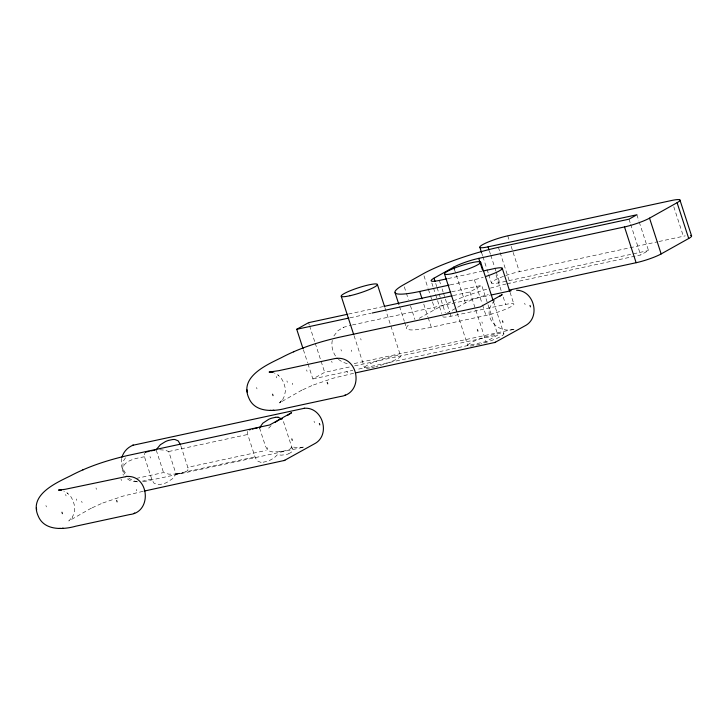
<?xml version="1.0" encoding="UTF-8"?>
<svg xmlns="http://www.w3.org/2000/svg" width="728" height="728" viewBox="0 0 728 728"><rect width="100%" height="100%" fill="white"/><g stroke="black" fill="none" stroke-linecap="round" stroke-linejoin="round"><path stroke-width="0.55" stroke-dasharray="3.64 2.73" d="M121.658 458.394C120.475 464.018 122.04 470.07 125.334 474.72M332.277 340.358C331.094 345.982 332.651 352.034 335.954 356.684M247.702 431.376L247.702 434.489L255.328 457.83L257.303 460.924L260.615 462.271A17.572 8.117 -33.7 0 0 263.045 462.244M159.769 449.74L164.965 450.168L168.723 451.515L176.003 473.937L172.736 478.587L166.739 482.518A17.572 8.117 -33.7 0 1 163.654 483.674L159.851 484.493A17.572 8.117 -33.7 0 1 157.284 484.557L154.036 483.192L152.07 480.116L144.244 456.046L144.745 453.253M333.879 335.945L337.828 330.803L343.598 327.2M494.758 300.573C479.652 315.051 497.533 335.126 515.069 328.983L352.807 363.873M125.507 457.785L123.087 461.479L122.914 467.349A23.078 18.573 60.7 0 0 124.106 471.025L126.872 475.138M271.089 425.589L268.85 428.055L266.675 427.636M419.201 318.327L434.944 309.5A57.021 8.135 -18 0 1 487.332 289.025M307.962 363.845L312.876 378.951L324.679 372.336L350.214 366.83M453.253 295.541L469.897 291.955L481.709 285.331L497.843 334.998L486.04 341.614L357.275 369.378M446.619 313.431L465.319 302.948A19.01 2.712 -18 0 1 488.279 294.631M506.988 283.802A57.021 8.135 -18 0 1 510.028 283.128L640.631 254.964L648.502 250.55L639.266 222.131M288.616 453.79L291.082 452.406A17.572 6.461 3.2 0 0 292.156 451.196L292.265 448.648L282.664 419.101M343.015 327.436L351.287 325.179M448.093 278.551L481.991 271.244M450.277 284.866L474.338 279.679A19.01 2.712 -18 0 0 483.246 277.304M505.742 275.548A19.01 2.712 -18 0 1 519.364 271.617L657.885 241.741M658.986 241.505L683.374 236.245A19.01 2.712 -18 0 1 685.266 235.863M348.512 314.059L382.919 306.634M451.742 291.791L481.709 285.331M503.467 276.367A19.01 2.712 -18 0 0 491.546 282.51A19.01 2.712 -18 0 0 499.681 282.646L648.502 250.55M350.013 317.808L371.107 313.258M352.398 324.934L490.099 295.24M442.779 316.662A19.01 2.712 -18 0 0 450.978 316.216L505.642 304.431A19.01 2.712 -18 0 1 510.992 306.67A19.01 2.712 -18 0 1 485.958 315.461L431.295 327.254A57.021 8.135 -18 0 1 409.172 324.479M354.654 365.875L497.843 334.998M312.876 378.951L352.834 370.334M353.626 373.3L333.815 378.023L312.676 385.23L313.122 385.039L301.055 390.563L301.883 390.117L279.406 402.939L283.137 398.817L282.773 399.426L284.302 396.25L285.312 391.664L285.258 388.133L283.665 382.5L281.354 378.387L278.041 375.029L278.442 375.329L274.411 372.991M144.435 456.756C136.273 458.303 121.803 460.351 122.295 471.553A13.404 10.793 60.7 0 0 123.487 475.229M168.723 451.515L247.702 434.489M136.291 478.423L163.527 472.554L168.841 474.165L176.076 474.046M180.881 445.964L187.815 467.312L265.702 450.514M151.724 479.17L142.306 481.163M176.003 473.937L254.991 456.902M143.007 491.336L123.196 496.059L102.057 503.257L102.502 503.075L90.436 508.599L91.264 508.153L68.787 520.975L72.518 516.853L72.154 517.462L73.683 514.277L74.556 510.865L74.638 506.169L73.046 500.536L70.734 496.423L67.422 493.065L67.822 493.366L63.791 491.027M282.637 451.287L286.45 450.459A17.572 3.558 -3.8 0 0 288.725 449.758L290.772 448.548L291.4 446.846L298.043 447.665L304.45 447.019L143.097 481.781M179.379 473.555L183.183 472.736A17.572 3.558 -3.8 0 0 185.458 472.026L187.815 470.415L188.015 468.031M263.108 462.225L266.921 461.406A17.572 8.117 -33.7 0 0 270.006 460.242L274.156 457.857L277.486 454.636L281.29 455.155L286.077 454.6A17.572 6.461 3.2 0 0 288.57 453.808M279.343 451.779L272.108 451.897L266.794 450.277M136.809 481.736L130.294 480.762L124.989 477.295M137.756 481.9L132.951 480.635L128.638 478.078M347.256 363.691L342.506 362.116L338.347 359.286M291.4 446.846L292.265 448.648M673.791 206.779L683.374 236.245M636.873 214.769L638.929 221.084M629.001 219.183L630.366 223.387M630.712 224.442L640.631 254.964M507.735 235.826L509.445 241.095M511.156 246.355L519.364 271.617M524.66 303.194L525.125 304.623M498.398 247.347L499.772 251.551M500.109 252.607L510.028 283.128M510.082 292.41L513.841 303.986M489.416 251.069L490.445 254.227M490.79 255.282L494.549 266.858M494.885 267.913L495.914 271.071M496.259 272.117L499.681 282.646M496.068 274.957L501.201 290.745M503.248 297.06L505.642 304.431M481.563 252.561L482.591 255.719M482.928 256.775L486.695 268.35M487.032 269.406L488.406 273.61M488.743 274.665L491.482 283.083M493.484 301.683L503.894 333.733M474.338 279.679L482.2 303.885M482.546 304.941L485.958 315.461M481.918 321.913L482.382 323.341M469.897 291.955L486.04 341.614M454.372 269.269L465.319 302.948M457.339 313.468L467.758 345.518M439.348 280.435L440.713 284.648M442.087 288.852L443.106 292.01M443.452 293.066L449.604 312.012M449.95 313.058L450.978 316.216M435.717 283.456L436.736 286.614M437.082 287.669L438.793 292.929M439.139 293.985L445.29 312.931M431.831 282.983L433.206 287.187M433.542 288.243L435.253 293.502M435.599 294.558L441.75 313.504M423.996 275.821L428.1 288.452M428.446 289.498L430.157 294.767M430.494 295.814L434.944 309.5M423.769 304.095L427.873 316.726M428.219 317.781L431.295 327.254M404.313 286.85L406.024 292.11M406.37 293.166L408.417 299.481M410.474 305.796L414.914 319.474M399.517 306.47L404.304 321.203M404.65 322.258L406.697 328.574M385.012 307.935L400.627 356.001M360.651 338.566L361.115 339.994M354.081 335.735L364.491 367.786M351.315 350.077L351.779 351.506M340.968 349.595L341.432 351.023M346.938 371.38L347.402 372.809M331.631 361.106L332.095 362.535M308.545 322.677L309.245 324.834M309.6 325.916L314.86 342.105M315.215 343.188L324.679 372.336M303.403 349.804L307.607 362.762M306.606 369.897L307.07 371.326M314.041 421.23L314.505 422.659M292.265 383.165L292.729 384.602M286.923 380.926L287.387 382.355M276.231 376.449L276.695 377.877M256.547 387.478L257.011 388.907M259.514 427.864L265.756 447.083M156.247 450.141L163.527 472.554M150.032 456.593L150.496 458.03M136.318 489.416L136.782 490.845M121.012 479.142L121.476 480.571M95.987 487.933L96.451 489.362M81.645 501.201L82.109 502.639M76.303 498.962L76.768 500.391M65.611 494.485L66.075 495.914M45.928 505.514L46.392 506.943M187.815 467.312L188.006 468.022M282.573 451.296A17.572 3.558 -3.8 0 1 279.27 451.797M179.306 473.564A17.572 3.558 -3.8 0 1 176.003 474.065M370.042 367.922A19.01 2.712 -18 0 1 375.357 361.57A19.01 2.712 -18 0 1 400.655 356.11A19.01 2.712 -18 0 1 375.739 366.694M374.702 366.958A19.01 2.712 -18 0 1 371.781 367.604M480.07 344.153A19.01 2.712 -18 0 1 473.564 341.423A19.01 2.712 -18 0 1 503.394 333.36A19.01 2.712 -18 0 1 481.153 343.853M490.344 288.142A57.021 8.135 -18 0 1 505.942 284.047M281.044 401.565L280.235 402.384L281.126 401.547"/><path stroke-width="1.09" d="M121.949 457.257C123.514 451.824 127.719 447.274 132.978 445.236M259.514 427.864L262.781 423.214L268.778 419.283A17.572 8.117 -33.7 0 1 271.863 418.127L275.675 417.299M156.793 449.021L160.36 444.726L165.511 441.55A17.572 8.117 -33.7 0 1 168.605 440.394L172.409 439.576A17.572 8.117 -33.7 0 1 174.966 439.512L178.214 440.877L180.535 444.899M287.569 415.424L291.591 412.685L269.706 424.952L128.001 455.446C108.281 459.996 88.743 466.202 70.798 475.684C56.693 482.655 28.41 494.667 38.238 516.097C44.272 530.83 63.2 529.802 75.894 526.171L129.793 514.541C152.489 512.221 149.377 474.674 126.363 476.458M499.463 296.423L502.211 294.649L480.325 306.916L338.62 337.41C318.9 341.96 299.363 348.166 281.418 357.657C267.312 364.628 239.03 376.631 248.858 398.061C254.891 412.794 273.819 411.766 286.514 408.135L340.413 396.505C365.52 393.184 358.358 352.898 333.469 358.877L278.806 370.67L269.105 372.054L273.127 372.463L272.199 372.245M274.893 422.522L275.512 422.104A17.572 1.893 -37.7 0 1 277.841 420.629L279.17 419.856M303.048 348.73L296.733 329.293L308.545 322.677L347.402 314.296M435.035 281.354L434.006 278.196L453.69 267.167A19.01 2.712 -18 0 1 478.715 258.376L624.506 226.936A19.01 2.712 -18 0 0 649.531 218.145L677.086 202.703L688.715 238.484L661.16 253.926A19.01 2.712 -18 0 1 636.126 262.717L509.118 290.108M279.761 419.528L280.307 419.246A17.572 1.893 -37.7 0 1 281.599 418.7L282.182 418.627M145.609 452.589L146.164 452.297M494.94 342.46L524.824 325.916C540.931 317.909 534.461 290.508 516.589 290.254M284.32 460.496L314.205 443.953C331.149 435.544 322.904 406.561 304.086 408.272M293.475 351.815L294.048 351.569M132.86 445.281L304.504 408.253M82.856 469.842L83.429 469.605M344.772 395.204L345.345 394.967M355.837 372.827L495.058 342.415M134.152 513.24L134.726 513.003M144.117 491.1L284.439 460.442M132.396 445.472L133.306 445.099M494.603 342.597L495.513 342.224M283.984 460.633L284.894 460.26M249.595 429.957L250.059 429.775M252.334 429.065L254.145 428.646M677.086 202.703A19.01 2.712 -18 0 0 671.744 200.464L507.735 235.826A19.01 2.712 -18 0 0 482.71 244.617A19.01 2.712 -18 0 0 488.051 246.856L636.873 214.769L629.001 219.183L498.398 247.347A57.021 8.135 -18 0 0 423.314 273.71L403.631 284.748A57.021 8.135 -18 0 0 419.665 291.464L449.185 285.103M447.001 278.788L439.348 280.435A19.01 2.712 -18 0 1 434.006 278.196M483.083 271.007L494.021 268.65A19.01 2.712 -18 0 1 501.719 269.287A19.01 2.712 -18 0 1 485.612 276.54M384.029 306.397L450.632 292.037M296.733 329.293L348.912 318.045M372.217 313.013L452.143 295.777M491.209 295.004L511.192 290.69M150.878 450.914L152.789 450.532M255.119 428.446L256.147 428.246A17.572 3.558 -3.8 0 1 257.212 428.064M259.441 427.755L260.296 427.645M126.781 476.44L65.183 489.298L58.486 490.08L61.398 490.244M337.401 358.404L335.981 358.485M270.033 410.401L271.107 410.346M272.873 410.255L273.883 410.192M62.253 528.282L63.263 528.228M59.414 528.437L60.488 528.382M278.169 417.262L281.945 419.082M679.943 200.018L691.564 235.808M649.531 218.145L661.16 253.926M624.506 226.936L636.126 262.717M530.002 305.432L530.466 306.861M502.22 268.204L509.736 291.364M488.051 246.856L489.08 250.013M479.852 247.302L481.563 252.561M502.447 320.875L502.911 322.304M480.644 262.162L493.138 300.619M478.715 258.376L482.482 269.952M477.422 329.666L477.887 331.094M453.69 267.167L454.372 269.269M444.499 273.946L456.647 311.329M419.665 291.464L422.058 298.835M395.077 292.783L398.835 304.368M377.377 284.43L384.666 306.861M341.232 296.214L353.726 334.671M327.254 382.409L327.718 383.838M319.383 423.469L319.847 424.897M291.828 438.911L292.292 440.34M272.581 394.203L273.046 395.632M266.803 447.702L267.267 449.131M116.635 500.445L117.099 501.874M61.962 512.23L62.426 513.668M247.038 389.808L247.238 392.055M36.418 507.844L36.618 510.091M275.739 417.29A17.572 8.117 -33.7 0 1 278.233 417.244M147.493 451.797A17.572 3.558 -3.8 0 1 149.076 451.333M153.945 450.341A17.572 3.558 -3.8 0 1 155.046 450.168M690.581 235.39A19.01 2.712 -18 0 1 688.715 238.484M350.104 295.695A19.01 2.712 -18 0 0 377.404 284.603A19.01 2.712 -18 0 0 350.405 290.672A19.01 2.712 -18 0 0 350.104 295.695M453.371 273.428A19.01 2.712 -18 0 0 480.662 262.335A19.01 2.712 -18 0 0 453.671 268.404A19.01 2.712 -18 0 0 453.371 273.428"/></g></svg>
